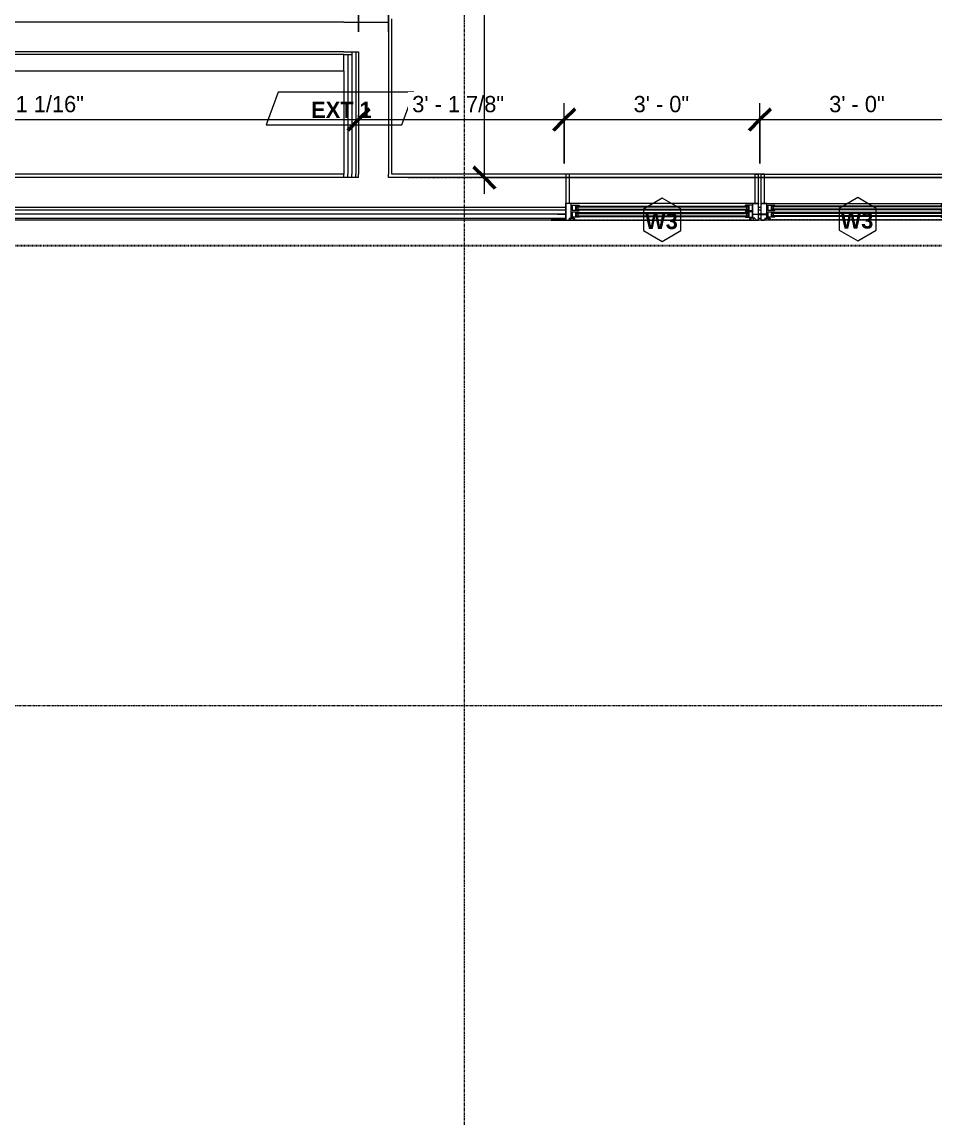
# Model space of a CAD drawing. Header units: inches. Extents: x -4058 to -1781, y 9814 to 12264.
# Drawn here: x -2581.8 to -2413.7, y 9814 to 10017.1 of the extents above; entities that cross this region are included whole.
import ezdxf

# ---------------------------------------------------------------- set-up
doc = ezdxf.new("R2010")
doc.units = ezdxf.units.IN
doc.header["$MEASUREMENT"] = 0
for name, pattern in [('Aligning Line 1_8_', [0.25, 0.125, -0.125]), ('Dash', [0.25, 0.125, -0.125]), ('Dash 3_32_', [0.1875, 0.09375, -0.09375]), ('Dash_2_', [0.25, 0.125, -0.125]), ('Grid Line 1_2_', [0.875, 0.5, -0.125, 0.125, -0.125])]:
    doc.linetypes.add(name, pattern=pattern)
for name, color, linetype, lineweight in [('0-1', 7, 'Continuous', 5), ('0-2', 7, 'Continuous', 9), ('A-ANNO-DIMS', 211, 'Continuous', 9), ('A-ANNO-DIMS-32', 211, 'Continuous', 9), ('A-DETL-1', 90, 'Dash 3_32_', 9), ('A-DETL-GENF-HDLN-1', 7, 'Dash', 9), ('A-DETL-GENF-HDLN-2', 1, 'Continuous', 18), ('A-GLAZ', 151, 'Continuous', 18), ('A-GLAZ-1', 7, 'Continuous', 9), ('A-GLAZ-IDEN', 152, 'Continuous', 9), ('A-WALL-1', 7, 'Continuous', 9), ('A-WALL-IDEN', 211, 'Continuous', 9), ('G-ANNO-SYMB', 111, 'Aligning Line 1_8_', 9), ('S-GRID-1', 1, 'Grid Line 1_2_', 9)]:
    doc.layers.add(name, color=color, linetype=linetype, lineweight=lineweight)
doc.layers.add('0-4', color=250, linetype='Dash_2_')
doc.styles.add('Century Gothic', font='ufonts.com_century-gothic.ttf', dxfattribs={"height": 3})
doc.styles.add('Century Gothic_B', font='GOTHICB.TTF', dxfattribs={"height": 3})
doc.dimstyles.new('MARKETING_DIMENSION', dxfattribs={"dimscale": 12, "dimtxt": 3.132505, "dimasz": 0.333333, "dimexe": 0.25, "dimexo": 0.166667, "dimgap": 0.041667, "dimtad": 1, "dimdec": 4, "dimrnd": 0.0625, "dimzin": 3, "dimdsep": 46, "dimlunit": 4, "dimtxsty": 'Century Gothic', "dimblk1": 'OBLIQUE', "dimblk2": 'OBLIQUE', "dimsah": 1, "dimcen": 0.09, "dimdle": 0.25, "dimazin": 0, "dimtfac": 1, "dimtdec": 4, "dimtix": 1, "dimtmove": 0, "dimatfit": 3, "dimfxl": 1, "dimtvp": 1, "dimtfill": 1, "dimfrac": 2, "dimtolj": 1, "dimtzin": 0, "dimarcsym": 2})
doc.dimstyles.new('THE_DIMENSION_STRING', dxfattribs={"dimscale": 12, "dimtxt": 3.132505, "dimasz": 0.333333, "dimexe": 0.25, "dimexo": 0.166667, "dimgap": 0.041667, "dimtad": 1, "dimdec": 4, "dimrnd": 0.0625, "dimzin": 3, "dimdsep": 46, "dimlunit": 4, "dimtxsty": 'Century Gothic', "dimblk1": 'OBLIQUE', "dimblk2": 'OBLIQUE', "dimsah": 1, "dimcen": 0.09, "dimdle": 0.25, "dimazin": 0, "dimtfac": 1, "dimtdec": 4, "dimtix": 1, "dimtmove": 0, "dimatfit": 3, "dimfxl": 1, "dimtvp": 1, "dimtfill": 1, "dimfrac": 2, "dimtolj": 1, "dimtzin": 0, "dimarcsym": 2})
doc.dimstyles.new('THE_DIMENSION_STRING_2', dxfattribs={"dimscale": 12, "dimtxt": 3.132505, "dimasz": 0.333333, "dimexe": 0.25, "dimexo": 0.166667, "dimgap": 0.041667, "dimtad": 1, "dimdec": 4, "dimrnd": 0.0625, "dimzin": 3, "dimdsep": 46, "dimlunit": 4, "dimtxsty": 'Century Gothic', "dimblk1": 'OBLIQUE', "dimblk2": 'OBLIQUE', "dimsah": 1, "dimcen": 0.09, "dimdle": 0.25, "dimazin": 0, "dimtfac": 1, "dimtdec": 4, "dimtix": 1, "dimtmove": 0, "dimatfit": 3, "dimfxl": 1, "dimtvp": 1, "dimtfill": 1, "dimfrac": 2, "dimtolj": 1, "dimtzin": 0, "dimarcsym": 2})

# ---------------------------------------------------------------- blocks, each defined once
blk = doc.blocks.new('Window-Double_Hung-Marvin-Essential - ESDH3066 - 3rd floor-3357212-UNITS PLANS - 3RD FLOOR')
at = {"layer": 'A-DETL-GENF-HDLN-1'}
blk.add_line((16.1, -4.22), (-16.5, -4.22), dxfattribs=at)
at = {"layer": 'A-DETL-GENF-HDLN-2'}
for p, q in [((-17.13, 4.19), (-17.75, 4.19)), ((-17.13, -1.16), (-17.13, 4.19)), ((17.12, 4.19), (17.75, 4.19)), ((17.12, 4.19), (17.12, -1.16)), ((-16.72, -1.19), (-17.75, -1.19)), ((-17.75, -4.28), (-17.75, -1.19)), ((-16.72, -3.77), (-16.72, -1.19)), ((-16.56, -1.53), (-15.34, -1.53)), ((-16.56, -1.53), (-16.56, -2.47)), ((-15.28, -1.65), (-15.94, -1.65)), ((-15.94, -1.65), (-15.94, -2.37)), ((-15.84, -1.66), (-15.84, -2.35)), ((-15.54, -1.79), (-15.54, -2.23)), ((-15.34, -1.53), (-15.28, -1.59)), ((-15.28, -1.59), (-15.28, -1.65)), ((15.34, -1.53), (15.28, -1.59)), ((15.28, -1.59), (15.28, -1.65)), ((15.28, -1.65), (15.94, -1.65)), ((16.56, -1.53), (15.34, -1.53)), ((15.54, -1.79), (15.54, -2.23)), ((15.84, -1.66), (15.84, -2.35)), ((15.94, -1.65), (15.94, -2.37)), ((16.56, -1.53), (16.56, -2.47)), ((16.72, -3.77), (16.72, -1.19)), ((16.72, -1.19), (17.75, -1.19)), ((17.75, -4.28), (17.75, -1.19)), ((-19.25, -3.23), (-19.25, -3.19)), ((-19.25, -3.19), (-17.9, -3.19)), ((-17.75, -3.23), (-19.25, -3.23)), ((-17.9, -3.19), (-17.9, -3.08)), ((-17.9, -3.08), (-17.75, -3.08)), ((-17.08, -3.87), (-17.16, -4.28)), ((-17.08, -3.87), (-16.19, -3.87)), ((-16.85, -4.25), (-16.85, -3.87)), ((-16.38, -3.77), (-16.72, -3.77)), ((-15.34, -2.47), (-16.56, -2.47)), ((-16.56, -2.75), (-15.34, -2.75)), ((-16.56, -2.75), (-16.56, -3.69)), ((-15.34, -3.69), (-16.56, -3.69)), ((-16.38, -3.87), (-16.38, -3.77)), ((-16.18, -4.01), (-16.3, -4.01)), ((-16.3, -4.01), (-16.3, -4.25)), ((-16.19, -3.87), (-16.19, -3.97)), ((-16.19, -3.97), (-16.1, -3.97)), ((-16.18, -4.22), (-16.18, -4.01)), ((-16.1, -3.97), (-16.1, -4.22)), ((-15.94, -2.37), (-15.28, -2.37)), ((-15.28, -2.87), (-15.94, -2.87)), ((-15.94, -2.87), (-15.94, -3.59)), ((-15.94, -3.59), (-15.28, -3.59)), ((-15.84, -2.88), (-15.84, -3.57)), ((-15.54, -3.01), (-15.54, -3.45)), ((-15.34, -2.47), (-15.28, -2.41)), ((-15.34, -2.75), (-15.28, -2.81)), ((-15.34, -3.69), (-15.28, -3.63)), ((-15.28, -2.37), (-15.28, -2.41)), ((-15.28, -2.81), (-15.28, -2.87)), ((-15.28, -3.59), (-15.28, -3.63)), ((15.28, -2.37), (15.28, -2.41)), ((15.94, -2.37), (15.28, -2.37)), ((15.34, -2.47), (15.28, -2.41)), ((15.34, -2.75), (15.28, -2.81)), ((15.28, -2.81), (15.28, -2.87)), ((15.28, -2.87), (15.94, -2.87)), ((15.28, -3.59), (15.28, -3.63)), ((15.94, -3.59), (15.28, -3.59)), ((15.34, -3.69), (15.28, -3.63)), ((15.34, -2.47), (16.56, -2.47)), ((16.56, -2.75), (15.34, -2.75)), ((15.34, -3.69), (16.56, -3.69)), ((15.54, -3.01), (15.54, -3.45)), ((15.84, -2.88), (15.84, -3.57)), ((15.94, -2.87), (15.94, -3.59)), ((16.19, -3.97), (16.1, -3.97)), ((16.1, -3.97), (16.1, -4.22)), ((16.18, -4.22), (16.18, -4.01)), ((16.18, -4.01), (16.3, -4.01)), ((17.08, -3.87), (16.19, -3.87)), ((16.19, -3.87), (16.19, -3.97)), ((16.3, -4.01), (16.3, -4.25)), ((16.38, -3.87), (16.38, -3.77)), ((16.38, -3.77), (16.72, -3.77)), ((16.56, -2.75), (16.56, -3.69)), ((16.85, -4.25), (16.85, -3.87)), ((17.08, -3.87), (17.16, -4.28)), ((17.9, -3.08), (17.75, -3.08)), ((17.75, -3.23), (19.25, -3.23)), ((17.9, -3.19), (17.9, -3.08)), ((19.25, -3.19), (17.9, -3.19)), ((19.25, -3.23), (19.25, -3.19)), ((-17.75, -4.28), (-17.16, -4.28)), ((-16.3, -4.25), (-16.85, -4.25)), ((-16.18, -4.22), (-16.1, -4.22)), ((16.18, -4.22), (16.1, -4.22)), ((16.3, -4.25), (16.85, -4.25)), ((17.75, -4.28), (17.16, -4.28))]:
    blk.add_line(p, q, dxfattribs=at)
at = {"layer": 'A-GLAZ'}
for p, q in [((15.84, -1.66), (-15.84, -1.66)), ((15.84, -1.79), (-15.84, -1.79)), ((15.84, -2.23), (-15.84, -2.23)), ((15.84, -2.35), (-15.84, -2.35)), ((15.84, -2.88), (-15.84, -2.88)), ((15.84, -3.01), (-15.84, -3.01)), ((15.84, -3.45), (-15.84, -3.45)), ((15.84, -3.57), (-15.84, -3.57))]:
    blk.add_line(p, q, dxfattribs=at)
at = {"layer": 'A-GLAZ-1'}
for p, q in [((-17.75, 4.19), (17.75, 4.19)), ((-17.75, -1.16), (-17.75, 4.19)), ((17.75, 4.19), (17.75, -1.16)), ((-17.75, -1.19), (17.75, -1.19)), ((-17.75, -4.28), (-17.75, -1.19)), ((17.75, -1.19), (17.75, -4.28)), ((17.75, -4.28), (-17.75, -4.28)), ((17.75, -4.19), (20.4, -4.19)), ((20.4, -4.25), (17.75, -4.25)), ((20.4, -4.19), (20.4, -4.25))]:
    blk.add_line(p, q, dxfattribs=at)
blk = doc.blocks.new('Window-Double_Hung-Marvin-Essential - ESDH3066 - 3rd floor-3357211-UNITS PLANS - 3RD FLOOR')
at = {"layer": 'A-DETL-GENF-HDLN-1'}
blk.add_line((16.1, 4.22), (-16.5, 4.22), dxfattribs=at)
at = {"layer": 'A-DETL-GENF-HDLN-2'}
for p, q in [((-17.75, 4.28), (-17.16, 4.28)), ((-17.75, 4.28), (-17.75, 1.19)), ((-17.08, 3.87), (-17.16, 4.28)), ((-16.85, 4.25), (-16.85, 3.87)), ((-16.3, 4.25), (-16.85, 4.25)), ((-16.3, 4.01), (-16.3, 4.25)), ((-16.18, 4.22), (-16.1, 4.22)), ((-16.18, 4.22), (-16.18, 4.01)), ((-16.1, 3.97), (-16.1, 4.22)), ((16.18, 4.22), (16.1, 4.22)), ((16.1, 3.97), (16.1, 4.22)), ((16.18, 4.22), (16.18, 4.01)), ((16.3, 4.01), (16.3, 4.25)), ((16.3, 4.25), (16.85, 4.25)), ((16.85, 4.25), (16.85, 3.87)), ((17.08, 3.87), (17.16, 4.28)), ((17.75, 4.28), (17.16, 4.28)), ((17.75, 4.28), (17.75, 1.19)), ((-19.25, 3.23), (-19.25, 3.19)), ((-17.75, 3.23), (-19.25, 3.23)), ((-19.25, 3.19), (-17.9, 3.19)), ((-17.9, 3.19), (-17.9, 3.08)), ((-17.9, 3.08), (-17.75, 3.08)), ((-17.08, 3.87), (-16.19, 3.87)), ((-16.38, 3.77), (-16.72, 3.77)), ((-16.72, 3.77), (-16.72, 1.19)), ((-15.34, 3.69), (-16.56, 3.69)), ((-16.56, 2.75), (-16.56, 3.69)), ((-16.56, 2.75), (-15.34, 2.75)), ((-15.34, 2.47), (-16.56, 2.47)), ((-16.56, 1.53), (-16.56, 2.47)), ((-16.38, 3.87), (-16.38, 3.77)), ((-16.18, 4.01), (-16.3, 4.01)), ((-16.19, 3.97), (-16.1, 3.97)), ((-16.19, 3.87), (-16.19, 3.97)), ((-15.94, 2.87), (-15.94, 3.59)), ((-15.94, 3.59), (-15.28, 3.59)), ((-15.28, 2.87), (-15.94, 2.87)), ((-15.94, 1.65), (-15.94, 2.37)), ((-15.94, 2.37), (-15.28, 2.37)), ((-15.84, 2.88), (-15.84, 3.57)), ((-15.84, 1.66), (-15.84, 2.35)), ((-15.54, 3.01), (-15.54, 3.45)), ((-15.54, 1.79), (-15.54, 2.23)), ((-15.34, 3.69), (-15.28, 3.63)), ((-15.34, 2.75), (-15.28, 2.81)), ((-15.34, 2.47), (-15.28, 2.41)), ((-15.28, 3.59), (-15.28, 3.63)), ((-15.28, 2.81), (-15.28, 2.87)), ((-15.28, 2.37), (-15.28, 2.41)), ((15.34, 3.69), (15.28, 3.63)), ((15.28, 3.59), (15.28, 3.63)), ((15.94, 3.59), (15.28, 3.59)), ((15.28, 2.81), (15.28, 2.87)), ((15.28, 2.87), (15.94, 2.87)), ((15.34, 2.75), (15.28, 2.81)), ((15.34, 2.47), (15.28, 2.41)), ((15.28, 2.37), (15.28, 2.41)), ((15.94, 2.37), (15.28, 2.37)), ((15.34, 3.69), (16.56, 3.69)), ((16.56, 2.75), (15.34, 2.75)), ((15.34, 2.47), (16.56, 2.47)), ((15.54, 3.01), (15.54, 3.45)), ((15.54, 1.79), (15.54, 2.23)), ((15.84, 2.88), (15.84, 3.57)), ((15.84, 1.66), (15.84, 2.35)), ((15.94, 2.87), (15.94, 3.59)), ((15.94, 1.65), (15.94, 2.37)), ((16.19, 3.97), (16.1, 3.97)), ((16.18, 4.01), (16.3, 4.01)), ((16.19, 3.87), (16.19, 3.97)), ((17.08, 3.87), (16.19, 3.87)), ((16.38, 3.87), (16.38, 3.77)), ((16.38, 3.77), (16.72, 3.77)), ((16.56, 2.75), (16.56, 3.69)), ((16.56, 1.53), (16.56, 2.47)), ((16.72, 3.77), (16.72, 1.19)), ((17.75, 3.23), (19.25, 3.23)), ((17.9, 3.08), (17.75, 3.08)), ((17.9, 3.19), (17.9, 3.08)), ((19.25, 3.19), (17.9, 3.19)), ((19.25, 3.23), (19.25, 3.19)), ((-16.72, 1.19), (-17.75, 1.19)), ((-17.13, 1.16), (-17.13, -4.19)), ((-16.56, 1.53), (-15.34, 1.53)), ((-15.28, 1.65), (-15.94, 1.65)), ((-15.34, 1.53), (-15.28, 1.59)), ((-15.28, 1.59), (-15.28, 1.65)), ((15.28, 1.59), (15.28, 1.65)), ((15.28, 1.65), (15.94, 1.65)), ((15.34, 1.53), (15.28, 1.59)), ((16.56, 1.53), (15.34, 1.53)), ((16.72, 1.19), (17.75, 1.19)), ((17.12, -4.19), (17.12, 1.16)), ((-17.13, -4.19), (-17.75, -4.19)), ((17.12, -4.19), (17.75, -4.19))]:
    blk.add_line(p, q, dxfattribs=at)
at = {"layer": 'A-GLAZ'}
for p, q in [((15.84, 3.57), (-15.84, 3.57)), ((15.84, 3.45), (-15.84, 3.45)), ((15.84, 3.01), (-15.84, 3.01)), ((15.84, 2.88), (-15.84, 2.88)), ((15.84, 2.35), (-15.84, 2.35)), ((15.84, 2.23), (-15.84, 2.23)), ((15.84, 1.79), (-15.84, 1.79)), ((15.84, 1.66), (-15.84, 1.66))]:
    blk.add_line(p, q, dxfattribs=at)
at = {"layer": 'A-GLAZ-1'}
for p, q in [((17.75, 4.28), (-17.75, 4.28)), ((-17.75, 4.28), (-17.75, 1.19)), ((17.75, 1.19), (17.75, 4.28)), ((20.4, 4.25), (17.75, 4.25)), ((17.75, 4.19), (20.4, 4.19)), ((20.4, 4.19), (20.4, 4.25)), ((-17.75, 1.19), (17.75, 1.19)), ((-17.75, 1.16), (-17.75, -4.19)), ((17.75, -4.19), (17.75, 1.16)), ((-17.75, -4.19), (17.75, -4.19))]:
    blk.add_line(p, q, dxfattribs=at)
blk = doc.blocks.new('CTR - 1st Phase - Shell_rvt-1-UNITS PLANS - 3RD FLOOR')
at = {"layer": 'A-WALL-1'}
for p, q in [((-2522.54, 10017.09), (-2638.11, 10017.09)), ((-2522.54, 10017.09), (-2519.79, 10017.09)), ((-2519.79, 10017.09), (-2514.29, 10017.09)), ((-2514.29, 10017.09), (-2514.29, 9989.06)), ((-2513.66, 9989.06), (-2513.66, 10017.71)), ((-2522.54, 10011.59), (-2638.11, 10011.59)), ((-2522.54, 10011.09), (-2638.11, 10011.09)), ((-2522.54, 10011.59), (-2521.04, 10011.59)), ((-2522.54, 10008.09), (-2522.54, 10011.09)), ((-2522.54, 10011.09), (-2521.79, 10011.09)), ((-2521.79, 10011.09), (-2521.79, 9989.06)), ((-2521.79, 10011.09), (-2521.04, 10011.09)), ((-2521.04, 10011.59), (-2521.04, 10011.09)), ((-2521.04, 10011.59), (-2520.29, 10011.59)), ((-2521.04, 10011.59), (-2521.04, 10011.09)), ((-2521.04, 10011.09), (-2521.04, 9989.06)), ((-2520.29, 10011.59), (-2520.29, 9989.06)), ((-2520.29, 10011.59), (-2519.79, 10011.59)), ((-2519.79, 10011.59), (-2519.79, 9989.06)), ((-2638.11, 10008.09), (-2522.54, 10008.09)), ((-2522.54, 10008.09), (-2522.54, 9989.06)), ((-2522.54, 9989.06), (-2638.11, 9989.06)), ((-2522.54, 9988.44), (-2522.54, 9989.06)), ((-2521.79, 9988.44), (-2521.79, 9989.06)), ((-2521.04, 9988.44), (-2521.04, 9989.06)), ((-2520.29, 9988.44), (-2520.29, 9989.06)), ((-2519.79, 9988.44), (-2519.79, 9989.06)), ((-2514.29, 9988.44), (-2514.29, 9989.06)), ((-2481.68, 9989.06), (-2513.66, 9989.06)), ((-2445.67, 9989.06), (-2446.18, 9989.06)), ((-2522.54, 9988.44), (-2638.11, 9988.44)), ((-2521.79, 9988.44), (-2522.54, 9988.44)), ((-2521.79, 9988.44), (-2522.54, 9988.44)), ((-2521.04, 9988.44), (-2521.79, 9988.44)), ((-2521.04, 9988.44), (-2521.79, 9988.44)), ((-2520.29, 9988.44), (-2521.04, 9988.44)), ((-2520.29, 9988.44), (-2521.04, 9988.44)), ((-2519.79, 9988.44), (-2520.29, 9988.44)), ((-2519.79, 9988.44), (-2520.29, 9988.44)), ((-2481.68, 9988.44), (-2514.29, 9988.44)), ((-2445.67, 9988.44), (-2446.18, 9988.44)), ((-2481.68, 9982.94), (-2681.44, 9982.94)), ((-2481.68, 9983.69), (-2481.68, 9983.72)), ((-2446.18, 9983.72), (-2446.18, 9983.69)), ((-2445.67, 9982.94), (-2446.18, 9982.94)), ((-2445.67, 9983.69), (-2445.67, 9983.72)), ((-2481.68, 9982.44), (-2681.44, 9982.44)), ((-2481.68, 9981.69), (-2681.44, 9981.69)), ((-2481.68, 9980.94), (-2681.44, 9980.94)), ((-2681.44, 9980.69), (-2484.32, 9980.69)), ((-2445.67, 9982.44), (-2446.18, 9982.44)), ((-2445.67, 9981.69), (-2446.18, 9981.69)), ((-2445.67, 9980.94), (-2446.18, 9980.94)), ((-2446.18, 9980.69), (-2445.67, 9980.69))]:
    blk.add_line(p, q, dxfattribs=at)
at = {"layer": '0-2', "rotation": 180}
blk.add_blockref('Window-Double_Hung-Marvin-Essential - ESDH3066 - 3rd floor-3357211-UNITS PLANS - 3RD FLOOR', (-2463.93, 9984.88), dxfattribs=at)
at = {"layer": '0-2'}
blk.add_blockref('Window-Double_Hung-Marvin-Essential - ESDH3066 - 3rd floor-3357212-UNITS PLANS - 3RD FLOOR', (-2427.92, 9984.88), dxfattribs=at)
blk = doc.blocks.new('Wall Tag - Arch Wall-3956453-UNITS PLANS - 3RD FLOOR')
at = {"layer": 'A-WALL-IDEN'}
for p, q in [((-0.3561, 0.0937), (-0.4244, -0.0937)), ((0.4244, 0.0937), (-0.3561, 0.0937)), ((0.3561, -0.0937), (0.4244, 0.0937)), ((-0.4244, -0.0937), (0.3561, -0.0937))]:
    blk.add_line(p, q, dxfattribs=at)
blk = doc.blocks.new('DIMBLOCK35-UNITS PLANS - 3RD FLOOR')
at = {"layer": 'A-ANNO-DIMS-32', "lineweight": 50}
for p, q in [((-2640.86, 9999.14), (-2638.86, 10001.14)), ((-2519.79, 9999.14), (-2517.79, 10001.14)), ((-2640.86, 9999.14), (-2642.86, 9997.14)), ((-2519.79, 9999.14), (-2521.79, 9997.14))]:
    blk.add_line(p, q, dxfattribs=at)
at = {"layer": 'A-ANNO-DIMS-32'}
for p, q in [((-2640.86, 9999.97), (-2640.86, 9996.14)), ((-2640.86, 9999.14), (-2640.86, 9999.97)), ((-2640.86, 9999.14), (-2519.79, 9999.14)), ((-2519.79, 9999.97), (-2519.79, 9996.14)), ((-2519.79, 9999.14), (-2519.79, 9999.97))]:
    blk.add_line(p, q, dxfattribs=at)
at = {"layer": 'A-ANNO-DIMS-32', "color": 0, "insert": (-2591.74, 10003.49), "char_height": 3, "width": 27.387, "attachment_point": 1, "line_spacing_factor": 0.984502, "style": 'Century Gothic', "bg_fill": 3, "box_fill_scale": 1.25, "bg_fill_color": 256, "bg_fill_true_color": 13158600, "bg_fill_transparency": 0}
blk.add_mtext('10\' - 1 1/16"', dxfattribs=at)
blk = doc.blocks.new('_Oblique')
at = {"color": 0, "linetype": 'ByBlock', "lineweight": -2}
blk.add_line((-0.5, -0.5), (0.5, 0.5), dxfattribs=at)
blk = doc.blocks.new('DIMBLOCK36-UNITS PLANS - 3RD FLOOR')
at = {"layer": 'A-ANNO-DIMS-32', "lineweight": 50}
for p, q in [((-2519.79, 9999.14), (-2517.79, 10001.14)), ((-2481.93, 9999.14), (-2479.93, 10001.14)), ((-2519.79, 9999.14), (-2521.79, 9997.14)), ((-2481.93, 9999.14), (-2483.93, 9997.14))]:
    blk.add_line(p, q, dxfattribs=at)
at = {"layer": 'A-ANNO-DIMS-32'}
for p, q in [((-2481.93, 9991.06), (-2481.93, 10002.14)), ((-2519.79, 9999.97), (-2519.79, 9996.14)), ((-2519.79, 9999.14), (-2519.79, 9999.97)), ((-2519.79, 9999.14), (-2481.93, 9999.14)), ((-2481.93, 9999.14), (-2481.93, 9991.06))]:
    blk.add_line(p, q, dxfattribs=at)
at = {"layer": 'A-ANNO-DIMS-32', "color": 0, "insert": (-2509.93, 10003.49), "char_height": 3, "width": 21.7784, "attachment_point": 1, "line_spacing_factor": 0.984502, "style": 'Century Gothic', "bg_fill": 3, "box_fill_scale": 1.25, "bg_fill_color": 256, "bg_fill_true_color": 13158600, "bg_fill_transparency": 0}
blk.add_mtext('3\' - 1 7/8"', dxfattribs=at)
blk = doc.blocks.new('DIMBLOCK37-UNITS PLANS - 3RD FLOOR')
at = {"layer": 'A-ANNO-DIMS-32'}
for p, q in [((-2481.93, 9991.06), (-2481.93, 10002.14)), ((-2445.92, 9991.06), (-2445.92, 10002.14)), ((-2481.93, 9999.14), (-2445.92, 9999.14)), ((-2481.93, 9999.14), (-2481.93, 9991.06)), ((-2445.92, 9999.14), (-2445.92, 9991.06))]:
    blk.add_line(p, q, dxfattribs=at)
at = {"layer": 'A-ANNO-DIMS-32', "lineweight": 50}
for p, q in [((-2481.93, 9999.14), (-2479.93, 10001.14)), ((-2445.92, 9999.14), (-2443.92, 10001.14)), ((-2481.93, 9999.14), (-2483.93, 9997.14)), ((-2445.92, 9999.14), (-2447.92, 9997.14))]:
    blk.add_line(p, q, dxfattribs=at)
at = {"layer": 'A-ANNO-DIMS-32', "color": 0, "insert": (-2469.17, 10003.49), "char_height": 3, "width": 12.5897, "attachment_point": 1, "line_spacing_factor": 0.984502, "style": 'Century Gothic', "bg_fill": 3, "box_fill_scale": 1.25, "bg_fill_color": 256, "bg_fill_true_color": 13158600, "bg_fill_transparency": 0}
blk.add_mtext('3\' - 0"', dxfattribs=at)
blk = doc.blocks.new('DIMBLOCK38-UNITS PLANS - 3RD FLOOR')
at = {"layer": 'A-ANNO-DIMS-32'}
for p, q in [((-2445.92, 9991.06), (-2445.92, 10002.14)), ((-2409.92, 9991.06), (-2409.92, 10002.14)), ((-2445.92, 9999.14), (-2409.92, 9999.14)), ((-2445.92, 9999.14), (-2445.92, 9991.06)), ((-2409.92, 9999.14), (-2409.92, 9991.06))]:
    blk.add_line(p, q, dxfattribs=at)
at = {"layer": 'A-ANNO-DIMS-32', "lineweight": 50}
for p, q in [((-2445.92, 9999.14), (-2443.92, 10001.14)), ((-2409.92, 9999.14), (-2407.92, 10001.14)), ((-2445.92, 9999.14), (-2447.92, 9997.14)), ((-2409.92, 9999.14), (-2411.92, 9997.14))]:
    blk.add_line(p, q, dxfattribs=at)
at = {"layer": 'A-ANNO-DIMS-32', "color": 0, "insert": (-2433.17, 10003.49), "char_height": 3, "width": 12.5897, "attachment_point": 1, "line_spacing_factor": 0.984502, "style": 'Century Gothic', "bg_fill": 3, "box_fill_scale": 1.25, "bg_fill_color": 256, "bg_fill_true_color": 13158600, "bg_fill_transparency": 0}
blk.add_mtext('3\' - 0"', dxfattribs=at)
blk = doc.blocks.new('DIMBLOCK516-UNITS PLANS - 3RD FLOOR')
at = {"layer": 'A-ANNO-DIMS-32'}
for p, q in [((-2640.86, 10015.28), (-2640.86, 10065.42)), ((-2519.79, 10015.28), (-2519.79, 10065.42)), ((-2640.86, 10062.42), (-2519.79, 10062.42)), ((-2640.86, 10062.42), (-2640.86, 10015.28)), ((-2519.79, 10062.42), (-2519.79, 10015.28))]:
    blk.add_line(p, q, dxfattribs=at)
at = {"layer": 'A-ANNO-DIMS-32', "lineweight": 50}
for p, q in [((-2640.86, 10062.42), (-2638.86, 10064.42)), ((-2519.79, 10062.42), (-2517.79, 10064.42)), ((-2640.86, 10062.42), (-2642.86, 10060.42)), ((-2519.79, 10062.42), (-2521.79, 10060.42))]:
    blk.add_line(p, q, dxfattribs=at)
at = {"layer": 'A-ANNO-DIMS-32', "color": 0, "insert": (-2591.74, 10066.77), "char_height": 3, "width": 27.387, "attachment_point": 1, "line_spacing_factor": 0.984502, "style": 'Century Gothic', "bg_fill": 3, "box_fill_scale": 1.25, "bg_fill_color": 256, "bg_fill_true_color": 13158600, "bg_fill_transparency": 0}
blk.add_mtext('10\' - 1 1/16"', dxfattribs=at)
blk = doc.blocks.new('DIMBLOCK517-UNITS PLANS - 3RD FLOOR')
at = {"layer": 'A-ANNO-DIMS-32'}
for p, q in [((-2519.79, 10015.28), (-2519.79, 10065.42)), ((-2514.29, 10015.28), (-2514.29, 10065.42)), ((-2519.79, 10062.42), (-2514.29, 10062.42)), ((-2519.79, 10062.42), (-2519.79, 10015.28)), ((-2514.29, 10062.42), (-2514.29, 10015.28))]:
    blk.add_line(p, q, dxfattribs=at)
at = {"layer": 'A-ANNO-DIMS-32', "lineweight": 50}
for p, q in [((-2519.79, 10062.42), (-2517.79, 10064.42)), ((-2514.29, 10062.42), (-2512.29, 10064.42)), ((-2519.79, 10062.42), (-2521.79, 10060.42)), ((-2514.29, 10062.42), (-2516.29, 10060.42))]:
    blk.add_line(p, q, dxfattribs=at)
at = {"layer": 'A-ANNO-DIMS-32', "color": 0, "insert": (-2522.68, 10066.77), "char_height": 3, "width": 13.5444, "attachment_point": 1, "line_spacing_factor": 0.984502, "style": 'Century Gothic', "bg_fill": 3, "box_fill_scale": 1.25, "bg_fill_color": 256, "bg_fill_true_color": 13158600, "bg_fill_transparency": 0}
blk.add_mtext('5 1/2"', dxfattribs=at)
blk = doc.blocks.new('DIMBLOCK518-UNITS PLANS - 3RD FLOOR')
at = {"layer": 'A-ANNO-DIMS-32'}
for p, q in [((-2514.29, 10015.28), (-2514.29, 10065.42)), ((-2514.29, 10062.42), (-2076.17, 10062.42)), ((-2514.29, 10062.42), (-2514.29, 10015.28)), ((-2076.17, 10063.25), (-2076.17, 10059.42)), ((-2076.17, 10062.42), (-2076.17, 10063.25))]:
    blk.add_line(p, q, dxfattribs=at)
at = {"layer": 'A-ANNO-DIMS-32', "lineweight": 50}
for p, q in [((-2514.29, 10062.42), (-2512.29, 10064.42)), ((-2076.17, 10062.42), (-2074.17, 10064.42)), ((-2514.29, 10062.42), (-2516.29, 10060.42)), ((-2076.17, 10062.42), (-2078.17, 10060.42))]:
    blk.add_line(p, q, dxfattribs=at)
at = {"layer": 'A-ANNO-DIMS-32', "color": 0, "insert": (-2305.47, 10066.77), "char_height": 3, "width": 24.5827, "attachment_point": 1, "line_spacing_factor": 0.984502, "style": 'Century Gothic', "bg_fill": 3, "box_fill_scale": 1.25, "bg_fill_color": 256, "bg_fill_true_color": 13158600, "bg_fill_transparency": 0}
blk.add_mtext('36\' - 6 1/8"', dxfattribs=at)
blk = doc.blocks.new('Window Tag - ONE-4156801-UNITS PLANS - 3RD FLOOR')
at = {"layer": 'A-GLAZ-IDEN'}
for p, q in [((0, 0.125), (-0.1071, 0.0619)), ((0.107, 0.062), (0, 0.125)), ((-0.1071, 0.0619), (-0.1071, -0.0619)), ((0.107, -0.0624), (0.107, 0.062)), ((-0.1071, -0.0619), (0, -0.125)), ((0, -0.125), (0.107, -0.0624))]:
    blk.add_line(p, q, dxfattribs=at)
blk = doc.blocks.new('DIMBLOCK1003-UNITS PLANS - 3RD FLOOR')
at = {"layer": 'A-ANNO-DIMS-32', "lineweight": 50}
for p, q in [((-2496.63, 10160.04), (-2498.63, 10162.04)), ((-2496.63, 10160.04), (-2494.63, 10158.04)), ((-2496.63, 9988.44), (-2498.63, 9990.44)), ((-2496.63, 9988.44), (-2494.63, 9986.44))]:
    blk.add_line(p, q, dxfattribs=at)
at = {"layer": 'A-ANNO-DIMS-32'}
for p, q in [((-2496.63, 9985.44), (-2496.63, 10163.04)), ((-2508.1, 10160.04), (-2493.63, 10160.04)), ((-2496.63, 10160.04), (-2508.1, 10160.04)), ((-2164.99, 9988.44), (-2499.63, 9988.44)), ((-2496.63, 9988.44), (-2164.99, 9988.44))]:
    blk.add_line(p, q, dxfattribs=at)
at = {"layer": 'A-ANNO-DIMS-32', "color": 0, "insert": (-2500.97, 10064), "char_height": 3, "width": 24.5827, "attachment_point": 1, "rotation": 90, "line_spacing_factor": 0.984502, "style": 'Century Gothic', "bg_fill": 3, "box_fill_scale": 1.25, "bg_fill_color": 256, "bg_fill_true_color": 13158600, "bg_fill_transparency": 0}
blk.add_mtext('14\' - 3 5/8"', dxfattribs=at)

msp = doc.modelspace()

# ---------------------------------------------------------------- linework, layer by layer
at = {"layer": '0-4'}
msp.add_line((-1939.7738, 9975.89825), (-3043.10454, 9975.89825), dxfattribs=at)
at = {"layer": 'A-DETL-1'}
msp.add_line((-2510.66335, 9988.4394), (-2082.66335, 9988.4394), dxfattribs=at)
at = {"layer": 'G-ANNO-SYMB'}
msp.add_line((-1939.7738, 9975.89825), (-3043.10454, 9975.89825), dxfattribs=at)
at = {"layer": 'S-GRID-1'}
msp.add_line((-1781.27288, 9891.1894), (-4041.7795, 9891.1894), dxfattribs=at)

# ---------------------------------------------------------------- block references
at = {"layer": '0-1'}
msp.add_blockref('CTR - 1st Phase - Shell_rvt-1-UNITS PLANS - 3RD FLOOR', (0, 0), dxfattribs=at)
at = {"layer": 'A-GLAZ-IDEN', "xscale": 31.99999999999999, "yscale": 31.99999999999999, "zscale": 31.99999999999999}
for p in [(-2463.9253, 9980.68747), (-2427.92217, 9980.78175)]:
    msp.add_blockref('Window Tag - ONE-4156801-UNITS PLANS - 3RD FLOOR', p, dxfattribs=at)
at = {"layer": 'A-WALL-IDEN', "xscale": 31.99999999999999, "yscale": 31.99999999999999, "zscale": 31.99999999999999}
msp.add_blockref('Wall Tag - Arch Wall-3956453-UNITS PLANS - 3RD FLOOR', (-2523.22576, 10001.17065), dxfattribs=at)

# ---------------------------------------------------------------- texts
at = {"layer": 'A-GLAZ-IDEN', "char_height": 3, "width": 7.575, "attachment_point": 1, "style": 'Century Gothic_B'}
for insert in [(-2467.06204, 9981.97122), (-2431.05891, 9982.0655)]:
    msp.add_mtext('W3', dxfattribs=dict(at, insert=insert))
at = {"layer": 'A-WALL-IDEN', "insert": (-2528.52672, 10002.41818), "char_height": 3, "width": 12.726, "attachment_point": 1, "style": 'Century Gothic_B'}
msp.add_mtext('EXT 1', dxfattribs=at)

# ---------------------------------------------------------------- next in the draw order: dimensions: what is measured, and where the dimension line sits
at = {"layer": 'A-ANNO-DIMS'}
for base, p1, p2, dimstyle, picture, middle in [((-2519.78624, 10062.42467), (-2640.86124, 10013.2769), (-2519.78624, 10013.2769), 'THE_DIMENSION_STRING_2', 'DIMBLOCK516-UNITS PLANS - 3RD FLOOR', (-2580.32374, 10064.66635)), ((-2519.78624, 9999.14476), (-2640.86124, 10001.97319), (-2519.78624, 10001.97319), 'THE_DIMENSION_STRING', 'DIMBLOCK35-UNITS PLANS - 3RD FLOOR', (-2580.32374, 10001.38643))]:
    dim = msp.add_linear_dim(base=base, p1=p1, p2=p2, dimstyle=dimstyle, override={"dimpost": '<>', "dimfxl": 121.075}, dxfattribs=at)
    dim.commit()
    dim.dimension.update_dxf_attribs({"geometry": picture, "text_midpoint": middle})

# ---------------------------------------------------------------- next in the draw order: dimensions: what is measured, and where the dimension line sits
for base, p1, p2, dimstyle, override, picture, middle in [((-2514.28624, 10062.42467), (-2519.78624, 10013.2769), (-2514.28624, 10013.2769), 'THE_DIMENSION_STRING_2', {"dimpost": '<>', "dimfxl": 5.5}, 'DIMBLOCK517-UNITS PLANS - 3RD FLOOR', (-2517.03624, 10064.66635)), ((-2481.9253, 9999.14476), (-2519.78624, 10001.97319), (-2481.9253, 9989.0644), 'THE_DIMENSION_STRING', {"dimpost": '<>', "dimfxl": 40.001094}, 'DIMBLOCK36-UNITS PLANS - 3RD FLOOR', (-2500.85577, 10001.38643))]:
    dim = msp.add_linear_dim(base=base, p1=p1, p2=p2, dimstyle=dimstyle, override=override, dxfattribs=at)
    dim.commit()
    dim.dimension.update_dxf_attribs({"geometry": picture, "text_midpoint": middle})

# ---------------------------------------------------------------- next in the draw order: dimensions: what is measured, and where the dimension line sits
for base, p1, p2, dimstyle, override, picture, middle in [((-2076.17374, 10062.42467), (-2514.28624, 10013.2769), (-2076.17374, 10065.2531), 'THE_DIMENSION_STRING_2', {"dimpost": '<>', "dimfxl": 441.184869}, 'DIMBLOCK518-UNITS PLANS - 3RD FLOOR', (-2295.22999, 10064.66635)), ((-2445.92217, 9999.14476), (-2481.9253, 9989.0644), (-2445.92217, 9989.0644), 'THE_DIMENSION_STRING', {"dimpost": '<>', "dimfxl": 36.003125}, 'DIMBLOCK37-UNITS PLANS - 3RD FLOOR', (-2463.92374, 10001.22022))]:
    dim = msp.add_linear_dim(base=base, p1=p1, p2=p2, dimstyle=dimstyle, override=override, dxfattribs=at)
    dim.commit()
    dim.dimension.update_dxf_attribs({"geometry": picture, "text_midpoint": middle})

# ---------------------------------------------------------------- next in the draw order: dimensions: what is measured, and where the dimension line sits
dim = msp.add_linear_dim(base=(-2409.92217, 9999.14476), p1=(-2445.92217, 9989.0644), p2=(-2409.92217, 9989.0644), dimstyle='THE_DIMENSION_STRING', override={"dimpost": '<>', "dimfxl": 36}, dxfattribs=at)
dim.commit()
dim.dimension.update_dxf_attribs({"geometry": 'DIMBLOCK38-UNITS PLANS - 3RD FLOOR', "text_midpoint": (-2427.92217, 10001.22022)})

# ---------------------------------------------------------------- next in the draw order: dimensions: what is measured, and where the dimension line sits
dim = msp.add_linear_dim(base=(-2496.62644, 10160.0394), p1=(-2166.99238, 9988.4394), p2=(-2506.10317, 10160.0394), angle=90, dimstyle='MARKETING_DIMENSION', override={"dimpost": '<>', "dimfxl": 380.056165}, dxfattribs=at)
dim.commit()
dim.dimension.update_dxf_attribs({"geometry": 'DIMBLOCK1003-UNITS PLANS - 3RD FLOOR', "text_midpoint": (-2498.86811, 10074.2394)})

# ---------------------------------------------------------------- next in the draw order: linework, layer by layer
at = {"layer": 'S-GRID-1'}
msp.add_line((-2500.32374, 9814.0266), (-2500.32374, 12247.50061), dxfattribs=at)

doc.saveas('drawing.dxf')
